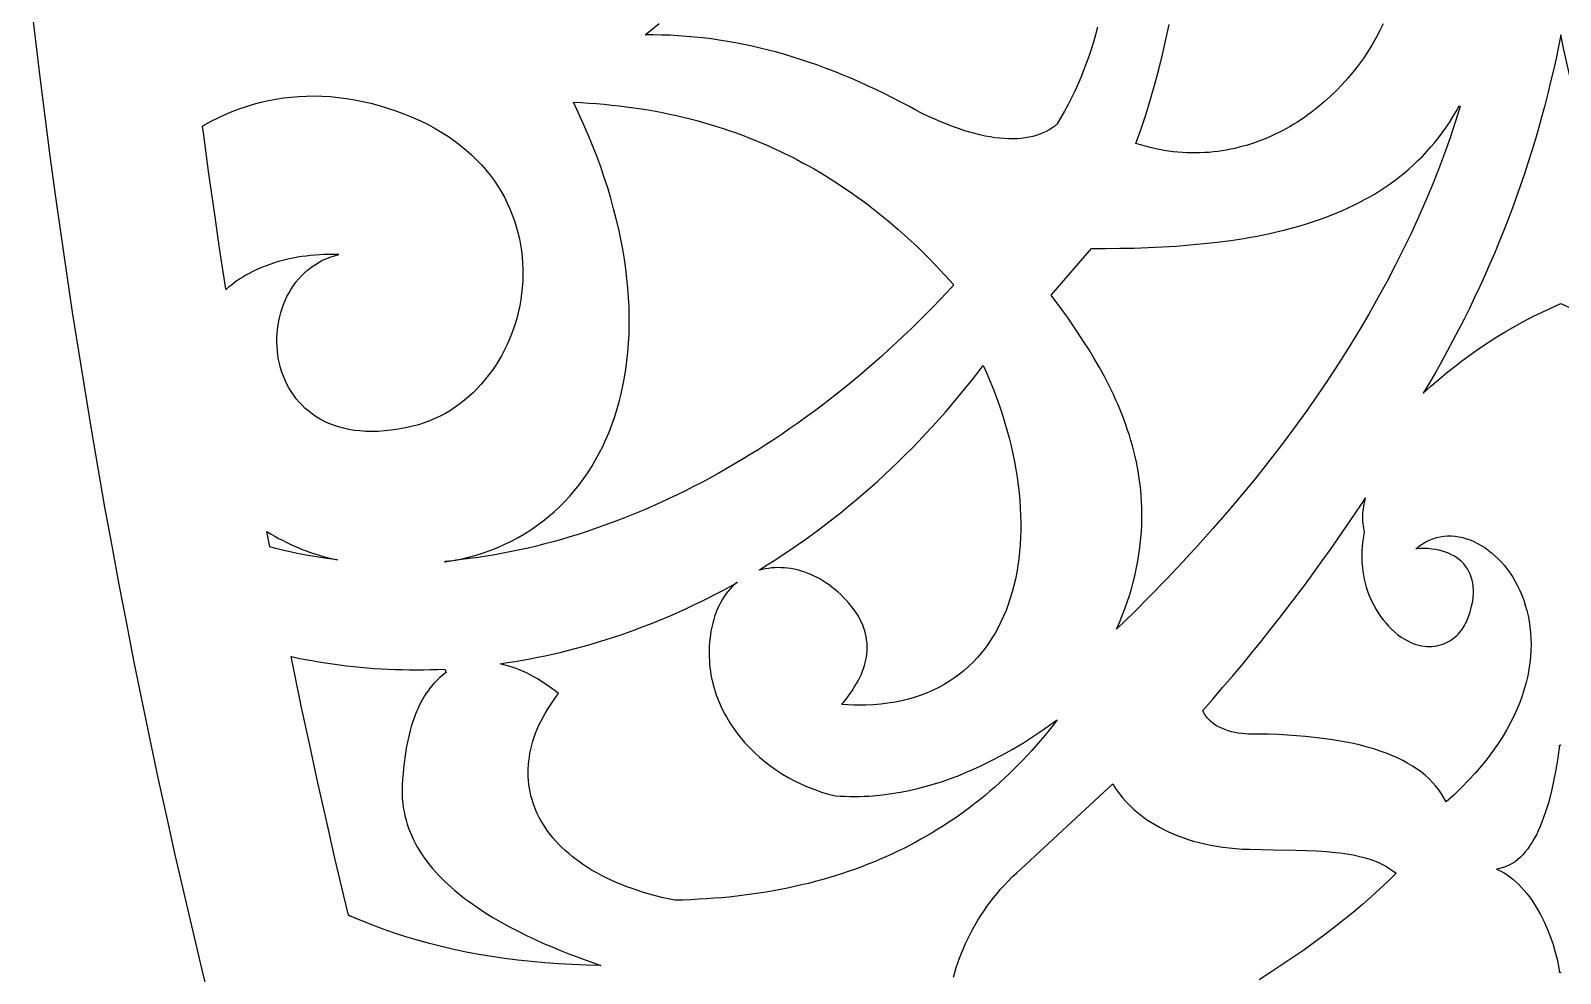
# Model space of a CAD drawing. Extents: x -204 to 204, y -600 to 600.
# Drawn here: x -197.1 to 0, y -242.7 to -121.2 of the extents above; entities that cross this region are included whole.
import ezdxf

# ---------------------------------------------------------------- set-up
doc = ezdxf.new("R2010")
doc.units = 0
doc.header["$MEASUREMENT"] = 0
doc.layers.add('LAYER_1', color=18, linetype='CONTINUOUS')

msp = doc.modelspace()

# ---------------------------------------------------------------- linework, layer by layer
at = {"layer": 'LAYER_1'}
for points in [[(-197.12, -117.09), (-196.53, -122.16), (-195.92, -127.21), (-195.29, -132.27), (-194.63, -137.32), (-193.95, -142.37), (-193.24, -147.41), (-192.5, -152.45), (-191.75, -157.48), (-190.96, -162.51), (-190.15, -167.53), (-189.32, -172.55), (-188.46, -177.57), (-187.58, -182.57), (-186.67, -187.58), (-185.74, -192.57), (-184.78, -197.56), (-183.8, -202.55), (-182.79, -207.53), (-181.76, -212.5), (-180.71, -217.47), (-179.62, -222.43), (-178.52, -227.38), (-177.39, -232.33), (-176.23, -237.27), (-175.05, -242.2), (-173.84, -247.13)], [(-59.66, -120.76), (-59.91, -121.72), (-60.17, -122.67), (-60.45, -123.61), (-60.76, -124.53), (-61.09, -125.45), (-61.43, -126.35), (-61.79, -127.24), (-62.18, -128.13), (-62.58, -129), (-63, -129.86), (-63.43, -130.72), (-63.88, -131.56), (-64.35, -132.4), (-64.83, -133.22), (-65.16, -133.49), (-65.51, -133.74), (-65.88, -133.97), (-66.27, -134.19), (-66.67, -134.38), (-67.09, -134.54), (-67.53, -134.69), (-67.99, -134.82), (-68.46, -134.93), (-68.95, -135.01), (-69.46, -135.08), (-69.99, -135.12), (-70.53, -135.14), (-71.09, -135.13), (-71.66, -135.11), (-72.26, -135.06), (-72.86, -134.99), (-73.49, -134.89), (-74.13, -134.77), (-74.79, -134.63), (-75.46, -134.46), (-76.15, -134.27), (-76.85, -134.06), (-77.57, -133.82), (-78.31, -133.55), (-79.06, -133.26), (-79.83, -132.95), (-80.61, -132.61), (-81.41, -132.24), (-82.22, -131.85), (-83.05, -131.43), (-83.89, -130.98), (-84.97, -130.41), (-86.05, -129.85), (-87.13, -129.31), (-88.2, -128.79), (-89.28, -128.29), (-90.35, -127.8), (-91.42, -127.34), (-92.49, -126.89), (-93.55, -126.46), (-94.62, -126.06), (-95.68, -125.66), (-96.74, -125.29), (-97.8, -124.94), (-98.87, -124.6), (-99.92, -124.29), (-100.98, -123.99), (-102.04, -123.71), (-103.1, -123.45), (-104.16, -123.21), (-105.21, -122.98), (-106.27, -122.78), (-107.33, -122.59), (-108.38, -122.42), (-109.44, -122.27), (-110.5, -122.14), (-111.56, -122.03), (-112.61, -121.93), (-113.67, -121.86), (-114.73, -121.8), (-115.79, -121.76), (-116.86, -121.74), (-117.92, -121.74), (-116.12, -120.27)], [(-22.85, -120.33), (-23.3, -121.25), (-23.78, -122.16), (-24.29, -123.06), (-24.84, -123.95), (-25.43, -124.82), (-26.05, -125.67), (-26.7, -126.51), (-27.38, -127.33), (-28.1, -128.13), (-28.84, -128.9), (-29.62, -129.65), (-30.42, -130.38), (-31.25, -131.07), (-32.1, -131.74), (-32.54, -132.06), (-32.99, -132.37), (-33.44, -132.68), (-33.89, -132.97), (-34.35, -133.26), (-34.82, -133.54), (-35.3, -133.81), (-35.78, -134.06), (-36.26, -134.31), (-36.75, -134.55), (-37.25, -134.78), (-37.75, -135), (-38.26, -135.21), (-38.77, -135.41), (-39.28, -135.6), (-39.81, -135.77), (-40.33, -135.94), (-40.86, -136.09), (-41.4, -136.23), (-41.94, -136.36), (-42.48, -136.48), (-43.03, -136.59), (-43.58, -136.68), (-44.14, -136.76), (-44.7, -136.82), (-45.26, -136.88), (-45.83, -136.91), (-46.4, -136.94), (-46.97, -136.95), (-47.55, -136.95), (-48.13, -136.93), (-48.71, -136.9), (-49.3, -136.85), (-49.89, -136.79), (-50.48, -136.72), (-51.08, -136.62), (-51.68, -136.52), (-52.28, -136.39), (-52.88, -136.25), (-53.48, -136.1), (-54.09, -135.92), (-54.7, -135.73), (-54.03, -133.83), (-53.39, -131.93), (-52.8, -130.02), (-52.25, -128.11), (-51.73, -126.19), (-51.26, -124.27), (-50.82, -122.34), (-50.42, -120.41)], [(0.1, -213.31), (0, -213.25), (-0.1, -213.31), (-0.1, -213.25), (-0.33, -214.86), (-0.59, -216.41), (-0.88, -217.9), (-1.2, -219.33), (-1.55, -220.69), (-1.95, -221.96), (-2.16, -222.57), (-2.38, -223.16), (-2.61, -223.72), (-2.85, -224.27), (-3.1, -224.78), (-3.36, -225.28), (-3.63, -225.75), (-3.92, -226.19), (-4.21, -226.61), (-4.52, -226.99), (-4.83, -227.36), (-5.16, -227.69), (-5.5, -227.99), (-5.85, -228.26), (-6.22, -228.5), (-6.59, -228.71), (-6.98, -228.89), (-7.38, -229.03), (-7.8, -229.14), (-8.22, -229.21), (-7.78, -229.42), (-7.34, -229.66), (-6.92, -229.93), (-6.51, -230.22), (-6.11, -230.53), (-5.73, -230.86), (-5.36, -231.21), (-5, -231.59), (-4.65, -231.97), (-4.32, -232.38), (-4, -232.8), (-3.69, -233.23), (-3.11, -234.12), (-2.58, -235.06), (-2.1, -236.02), (-1.67, -236.99), (-1.28, -237.97), (-0.95, -238.94), (-0.67, -239.9), (-0.43, -240.82), (-0.24, -241.71), (-0.1, -242.55), (-0.1, -242.5), (0, -242.55), (0.1, -242.5)], [(-78.19, -243.14), (-78.03, -242.52), (-77.84, -241.9), (-77.64, -241.29), (-77.42, -240.67), (-77.18, -240.05), (-76.93, -239.44), (-76.66, -238.82), (-76.37, -238.21), (-76.07, -237.61), (-75.75, -237), (-75.41, -236.4), (-75.06, -235.8), (-74.69, -235.21), (-74.3, -234.63), (-73.9, -234.05), (-73.48, -233.48), (-73.05, -232.92), (-72.59, -232.36), (-72.13, -231.82), (-71.64, -231.28), (-71.14, -230.75), (-70.62, -230.23), (-70.09, -229.73), (-57.68, -218.23), (-57.46, -218.6), (-57.22, -218.97), (-56.96, -219.34), (-56.67, -219.71), (-56.37, -220.08), (-56.05, -220.45), (-55.7, -220.81), (-55.33, -221.17), (-54.95, -221.53), (-54.54, -221.88), (-54.11, -222.22), (-53.66, -222.56), (-53.19, -222.89), (-52.69, -223.21), (-52.18, -223.52), (-51.64, -223.83), (-51.08, -224.12), (-50.5, -224.4), (-49.9, -224.67), (-49.28, -224.92), (-48.63, -225.16), (-47.96, -225.39), (-47.27, -225.6), (-46.56, -225.79), (-45.83, -225.97), (-45.07, -226.13), (-44.29, -226.27), (-43.49, -226.39), (-42.66, -226.49), (-41.82, -226.57), (-40.95, -226.63), (-40.05, -226.66), (-36.96, -226.72), (-34.08, -226.78), (-32.72, -226.82), (-31.41, -226.87), (-30.16, -226.95), (-28.96, -227.06), (-28.37, -227.12), (-27.81, -227.2), (-27.25, -227.29), (-26.71, -227.38), (-26.18, -227.49), (-25.66, -227.62), (-25.16, -227.75), (-24.67, -227.9), (-24.19, -228.07), (-23.72, -228.25), (-23.27, -228.45), (-22.83, -228.67), (-22.4, -228.9), (-21.98, -229.16), (-21.58, -229.43), (-21.18, -229.73), (-22.21, -230.75), (-23.27, -231.77), (-24.37, -232.78), (-25.51, -233.78), (-26.68, -234.78), (-27.89, -235.76), (-29.14, -236.74), (-30.42, -237.72), (-31.73, -238.68), (-33.08, -239.65), (-34.46, -240.61), (-35.88, -241.56), (-37.32, -242.51), (-38.8, -243.46)]]:
    msp.add_lwpolyline(points, dxfattribs=at)
msp.add_lwpolyline([(0.06, -156.35, -0.086154), (17.79, -167.91, -0.087987), (0.06, -121.72, -0.087987), (-17.67, -167.91, -0.086154)], format="xyb", close=True, dxfattribs=at)
for points in [[(-159.53, -129.64), (-158.5, -129.7), (-157.47, -129.79), (-156.43, -129.93), (-155.38, -130.1), (-154.32, -130.31), (-153.26, -130.56), (-152.19, -130.84), (-151.12, -131.17), (-150.04, -131.53), (-148.96, -131.94), (-147.87, -132.38), (-146.87, -132.83), (-145.91, -133.3), (-145, -133.79), (-144.12, -134.31), (-143.28, -134.85), (-142.48, -135.4), (-141.71, -135.98), (-140.99, -136.58), (-140.3, -137.2), (-139.65, -137.83), (-139.03, -138.48), (-138.45, -139.15), (-137.9, -139.83), (-137.39, -140.52), (-136.92, -141.23), (-136.48, -141.94), (-136.07, -142.67), (-135.7, -143.41), (-135.36, -144.16), (-135.05, -144.91), (-134.78, -145.68), (-134.53, -146.44), (-134.32, -147.22), (-134.14, -148), (-133.99, -148.78), (-133.87, -149.56), (-133.78, -150.35), (-133.72, -151.14), (-133.69, -151.92), (-133.69, -152.71), (-133.71, -153.49), (-133.77, -154.27), (-133.85, -155.05), (-133.96, -155.82), (-134.09, -156.59), (-134.25, -157.35), (-134.44, -158.1), (-134.65, -158.84), (-134.89, -159.57), (-135.15, -160.3), (-135.44, -161.01), (-135.75, -161.71), (-136.09, -162.4), (-136.45, -163.07), (-136.83, -163.73), (-137.23, -164.37), (-137.66, -164.99), (-138.1, -165.6), (-138.57, -166.19), (-139.06, -166.76), (-139.57, -167.31), (-140.1, -167.84), (-140.65, -168.34), (-141.22, -168.82), (-141.8, -169.28), (-142.41, -169.71), (-143.03, -170.12), (-143.67, -170.5), (-144.33, -170.85), (-145.01, -171.17), (-145.7, -171.47), (-146.41, -171.73), (-147.13, -171.96), (-147.87, -172.16), (-148.82, -172.37), (-149.74, -172.55), (-150.64, -172.68), (-151.5, -172.77), (-152.34, -172.83), (-153.15, -172.85), (-153.94, -172.83), (-154.7, -172.77), (-155.43, -172.69), (-156.13, -172.57), (-156.81, -172.42), (-157.46, -172.24), (-158.08, -172.03), (-158.68, -171.8), (-159.25, -171.53), (-159.8, -171.24), (-160.32, -170.93), (-160.81, -170.6), (-161.27, -170.24), (-161.72, -169.86), (-162.13, -169.46), (-162.52, -169.04), (-162.88, -168.61), (-163.22, -168.16), (-163.54, -167.69), (-163.83, -167.21), (-164.09, -166.72), (-164.33, -166.22), (-164.54, -165.7), (-164.73, -165.18), (-164.9, -164.64), (-165.04, -164.1), (-165.16, -163.56), (-165.25, -163.01), (-165.32, -162.46), (-165.36, -161.9), (-165.38, -161.34), (-165.38, -160.79), (-165.35, -160.23), (-165.3, -159.68), (-165.23, -159.12), (-165.14, -158.58), (-165.02, -158.04), (-164.87, -157.5), (-164.71, -156.98), (-164.52, -156.46), (-164.31, -155.96), (-164.08, -155.46), (-163.82, -154.98), (-163.55, -154.51), (-163.25, -154.05), (-162.93, -153.62), (-162.58, -153.2), (-162.22, -152.79), (-161.83, -152.41), (-161.42, -152.05), (-160.99, -151.71), (-160.54, -151.39), (-160.07, -151.1), (-159.58, -150.83), (-159.06, -150.59), (-158.53, -150.37), (-157.97, -150.19), (-157.4, -150.03), (-158.03, -150.02), (-158.66, -150.03), (-159.27, -150.04), (-159.87, -150.07), (-160.47, -150.11), (-161.05, -150.16), (-161.62, -150.23), (-162.18, -150.3), (-162.74, -150.39), (-163.28, -150.49), (-163.81, -150.6), (-164.33, -150.72), (-164.84, -150.85), (-165.34, -150.99), (-165.83, -151.14), (-166.3, -151.31), (-166.77, -151.48), (-167.23, -151.66), (-167.68, -151.85), (-168.12, -152.05), (-168.55, -152.26), (-168.96, -152.48), (-169.37, -152.71), (-169.77, -152.94), (-170.15, -153.19), (-170.53, -153.44), (-170.9, -153.7), (-171.25, -153.97), (-171.6, -154.25), (-171.93, -154.53), (-171.96, -154.56), (-171.98, -154.45), (-172.72, -149.52), (-173.44, -144.58), (-174.13, -139.63), (-174.81, -134.68), (-174.96, -133.49), (-174.7, -133.34), (-173.83, -132.86), (-172.95, -132.42), (-172.06, -132.01), (-171.15, -131.63), (-170.24, -131.28), (-169.31, -130.96), (-168.38, -130.68), (-167.43, -130.42), (-166.47, -130.21), (-165.51, -130.02), (-164.53, -129.87), (-163.55, -129.75), (-162.55, -129.67), (-161.55, -129.62), (-160.54, -129.61)], [(-126.17, -130.47), (-125.18, -130.53), (-124.19, -130.6), (-123.22, -130.68), (-122.25, -130.78), (-121.29, -130.89), (-120.34, -131), (-119.39, -131.13), (-118.46, -131.27), (-117.53, -131.42), (-116.61, -131.59), (-115.7, -131.76), (-114.8, -131.95), (-113.91, -132.14), (-113.02, -132.35), (-112.15, -132.56), (-111.28, -132.79), (-110.41, -133.03), (-109.56, -133.28), (-108.71, -133.54), (-107.87, -133.81), (-107.04, -134.09), (-106.22, -134.38), (-105.4, -134.68), (-104.59, -134.99), (-103.79, -135.3), (-103, -135.63), (-102.21, -135.97), (-101.43, -136.32), (-100.66, -136.68), (-99.89, -137.05), (-99.13, -137.42), (-98.38, -137.81), (-97.64, -138.21), (-96.9, -138.61), (-96.17, -139.02), (-95.44, -139.45), (-94.72, -139.88), (-94.01, -140.32), (-93.31, -140.77), (-92.61, -141.23), (-91.92, -141.69), (-91.23, -142.17), (-90.55, -142.65), (-89.88, -143.14), (-89.21, -143.64), (-87.89, -144.66), (-86.6, -145.72), (-85.33, -146.81), (-84.08, -147.92), (-82.86, -149.07), (-81.65, -150.25), (-80.47, -151.46), (-79.31, -152.69), (-78.17, -153.95), (-79.07, -154.92), (-79.97, -155.88), (-80.88, -156.83), (-81.8, -157.76), (-82.73, -158.68), (-83.66, -159.6), (-84.59, -160.49), (-85.53, -161.38), (-86.48, -162.25), (-87.43, -163.12), (-88.39, -163.97), (-89.36, -164.8), (-90.33, -165.63), (-91.3, -166.44), (-92.28, -167.24), (-93.27, -168.02), (-94.26, -168.8), (-95.25, -169.56), (-96.25, -170.31), (-97.25, -171.04), (-98.26, -171.76), (-99.27, -172.47), (-100.29, -173.17), (-101.31, -173.85), (-102.33, -174.52), (-103.36, -175.18), (-104.39, -175.82), (-105.42, -176.45), (-106.46, -177.06), (-107.5, -177.66), (-108.54, -178.25), (-109.58, -178.83), (-110.63, -179.39), (-111.68, -179.93), (-112.74, -180.47), (-113.79, -180.98), (-114.85, -181.49), (-115.91, -181.98), (-116.97, -182.46), (-118.03, -182.92), (-119.1, -183.37), (-120.16, -183.8), (-121.23, -184.22), (-122.3, -184.62), (-123.37, -185.01), (-124.44, -185.39), (-125.51, -185.75), (-126.58, -186.09), (-127.65, -186.42), (-128.73, -186.74), (-129.8, -187.04), (-130.87, -187.33), (-131.95, -187.6), (-133.02, -187.85), (-134.09, -188.09), (-135.17, -188.32), (-136.24, -188.53), (-137.31, -188.72), (-138.38, -188.9), (-139.45, -189.07), (-140.52, -189.21), (-141.59, -189.35), (-142.33, -189.43), (-141.69, -189.29), (-140.69, -189.05), (-139.71, -188.78), (-138.75, -188.47), (-137.82, -188.13), (-136.9, -187.77), (-136.01, -187.37), (-135.14, -186.95), (-134.28, -186.49), (-133.46, -186.01), (-132.65, -185.5), (-131.87, -184.96), (-131.11, -184.4), (-130.37, -183.8), (-129.65, -183.19), (-128.96, -182.54), (-128.3, -181.87), (-127.65, -181.18), (-127.03, -180.46), (-126.44, -179.71), (-125.87, -178.94), (-125.32, -178.15), (-124.8, -177.34), (-124.31, -176.5), (-123.84, -175.64), (-123.39, -174.76), (-122.98, -173.85), (-122.58, -172.93), (-122.22, -171.98), (-121.88, -171.02), (-121.57, -170.03), (-121.28, -169.02), (-121.03, -168), (-120.8, -166.96), (-120.6, -165.9), (-120.42, -164.82), (-120.28, -163.72), (-120.16, -162.61), (-120.07, -161.48), (-120.01, -160.33), (-119.98, -159.17), (-119.98, -157.99), (-120.01, -156.8), (-120.07, -155.59), (-120.16, -154.37), (-120.28, -153.13), (-120.43, -151.89), (-120.61, -150.62), (-120.82, -149.35), (-121.07, -148.06), (-121.34, -146.77), (-121.65, -145.46), (-121.99, -144.14), (-122.36, -142.8), (-122.76, -141.46), (-123.2, -140.11), (-123.66, -138.75), (-124.16, -137.38), (-124.7, -136.01), (-125.27, -134.62), (-125.87, -133.23), (-126.51, -131.83), (-127.18, -130.42)], [(-12.9, -130.96), (-13.54, -132.98), (-14.22, -135.01), (-14.95, -137.04), (-15.72, -139.08), (-16.54, -141.13), (-17.39, -143.18), (-18.3, -145.24), (-19.25, -147.31), (-20.24, -149.38), (-21.28, -151.46), (-22.37, -153.54), (-23.51, -155.63), (-24.69, -157.72), (-25.93, -159.82), (-27.21, -161.93), (-28.55, -164.04), (-29.93, -166.15), (-31.37, -168.27), (-32.85, -170.39), (-34.39, -172.51), (-35.99, -174.65), (-37.64, -176.78), (-39.34, -178.92), (-41.09, -181.06), (-42.9, -183.21), (-44.77, -185.35), (-46.7, -187.51), (-48.68, -189.66), (-50.71, -191.82), (-52.81, -193.98), (-54.97, -196.15), (-57.18, -198.31), (-56.8, -197.43), (-56.45, -196.55), (-56.12, -195.67), (-55.82, -194.81), (-55.54, -193.95), (-55.28, -193.1), (-55.05, -192.25), (-54.84, -191.42), (-54.66, -190.58), (-54.49, -189.76), (-54.35, -188.94), (-54.23, -188.13), (-54.13, -187.33), (-54.05, -186.53), (-53.99, -185.74), (-53.95, -184.95), (-53.92, -184.18), (-53.92, -183.41), (-53.93, -182.64), (-53.97, -181.89), (-54.02, -181.14), (-54.08, -180.39), (-54.16, -179.66), (-54.26, -178.93), (-54.37, -178.2), (-54.5, -177.49), (-54.64, -176.78), (-54.79, -176.07), (-54.96, -175.38), (-55.14, -174.69), (-55.34, -174.01), (-55.54, -173.33), (-55.76, -172.66), (-55.98, -172), (-56.22, -171.34), (-56.47, -170.7), (-56.73, -170.05), (-57, -169.42), (-57.27, -168.79), (-57.55, -168.17), (-58.14, -166.94), (-58.76, -165.75), (-59.4, -164.58), (-60.06, -163.44), (-60.74, -162.32), (-61.43, -161.23), (-62.12, -160.17), (-62.83, -159.13), (-63.53, -158.12), (-64.23, -157.14), (-65.61, -155.26), (-60.41, -149.27), (-58.58, -149.27), (-56.75, -149.24), (-54.93, -149.2), (-53.11, -149.14), (-51.3, -149.06), (-49.51, -148.95), (-47.73, -148.81), (-45.96, -148.64), (-44.21, -148.45), (-42.48, -148.22), (-40.77, -147.96), (-39.93, -147.81), (-39.08, -147.66), (-38.25, -147.49), (-37.42, -147.32), (-36.6, -147.13), (-35.79, -146.94), (-34.98, -146.73), (-34.18, -146.52), (-33.39, -146.29), (-32.6, -146.05), (-31.82, -145.8), (-31.06, -145.53), (-30.3, -145.26), (-29.54, -144.97), (-28.8, -144.67), (-28.07, -144.36), (-27.35, -144.03), (-26.63, -143.69), (-25.93, -143.34), (-25.24, -142.97), (-24.55, -142.59), (-23.88, -142.2), (-23.22, -141.79), (-22.57, -141.36), (-21.93, -140.92), (-21.3, -140.46), (-20.69, -139.99), (-20.08, -139.51), (-19.49, -139), (-18.91, -138.48), (-18.35, -137.94), (-17.79, -137.39), (-17.26, -136.82), (-16.73, -136.23), (-16.22, -135.63), (-15.72, -135), (-15.24, -134.36), (-14.77, -133.7), (-14.31, -133.02), (-13.87, -132.32), (-13.45, -131.61), (-13.04, -130.87)], [(-73.9, -165.36), (-73.46, -166.4), (-73.04, -167.44), (-72.65, -168.48), (-72.28, -169.53), (-71.94, -170.57), (-71.61, -171.6), (-71.31, -172.64), (-71.04, -173.67), (-70.78, -174.7), (-70.55, -175.72), (-70.34, -176.74), (-70.16, -177.75), (-70, -178.75), (-69.86, -179.75), (-69.75, -180.74), (-69.66, -181.73), (-69.59, -182.7), (-69.55, -183.67), (-69.53, -184.62), (-69.53, -185.57), (-69.56, -186.5), (-69.61, -187.43), (-69.68, -188.34), (-69.78, -189.24), (-69.91, -190.12), (-70.05, -190.99), (-70.22, -191.85), (-70.42, -192.69), (-70.63, -193.51), (-70.88, -194.32), (-71.14, -195.11), (-71.43, -195.89), (-71.75, -196.65), (-72.09, -197.38), (-72.45, -198.1), (-72.84, -198.8), (-73.25, -199.48), (-73.68, -200.14), (-74.14, -200.77), (-74.63, -201.39), (-75.14, -201.98), (-75.67, -202.54), (-76.23, -203.09), (-76.81, -203.61), (-77.42, -204.1), (-78.05, -204.57), (-78.71, -205.01), (-79.39, -205.42), (-80.09, -205.81), (-80.82, -206.17), (-81.58, -206.5), (-82.36, -206.8), (-83.16, -207.07), (-84, -207.32), (-84.85, -207.53), (-85.73, -207.7), (-86.64, -207.85), (-87.57, -207.96), (-88.52, -208.04), (-89.5, -208.09), (-91.03, -208.09), (-92.6, -208.02), (-92.03, -207.31), (-91.5, -206.6), (-91.26, -206.24), (-91.03, -205.88), (-90.81, -205.53), (-90.6, -205.17), (-90.41, -204.81), (-90.23, -204.45), (-90.07, -204.09), (-89.92, -203.72), (-89.79, -203.36), (-89.67, -203), (-89.57, -202.63), (-89.48, -202.27), (-89.42, -201.9), (-89.36, -201.53), (-89.33, -201.16), (-89.32, -200.79), (-89.32, -200.42), (-89.34, -200.05), (-89.39, -199.67), (-89.45, -199.3), (-89.53, -198.92), (-89.63, -198.54), (-89.75, -198.16), (-89.9, -197.78), (-90.06, -197.4), (-90.25, -197.02), (-90.46, -196.63), (-90.7, -196.25), (-91.01, -195.81), (-91.34, -195.38), (-91.67, -194.97), (-92.02, -194.58), (-92.37, -194.21), (-92.73, -193.85), (-93.1, -193.51), (-93.48, -193.19), (-93.86, -192.88), (-94.24, -192.6), (-94.64, -192.33), (-95.03, -192.07), (-95.43, -191.84), (-95.84, -191.62), (-96.25, -191.42), (-96.66, -191.24), (-97.07, -191.07), (-97.49, -190.93), (-97.9, -190.8), (-98.32, -190.68), (-98.74, -190.59), (-99.15, -190.51), (-99.57, -190.45), (-99.98, -190.41), (-100.4, -190.39), (-100.81, -190.38), (-101.21, -190.39), (-101.62, -190.42), (-102.02, -190.47), (-102.41, -190.54), (-102.8, -190.62), (-103.19, -190.72), (-103.21, -190.64), (-102.22, -190.03), (-101.24, -189.41), (-100.26, -188.78), (-99.29, -188.13), (-98.32, -187.46), (-97.35, -186.79), (-96.39, -186.1), (-95.44, -185.39), (-94.49, -184.67), (-93.54, -183.94), (-92.6, -183.19), (-91.67, -182.43), (-90.74, -181.66), (-89.82, -180.87), (-88.9, -180.07), (-87.99, -179.26), (-87.09, -178.43), (-86.19, -177.58), (-85.3, -176.72), (-84.41, -175.85), (-83.53, -174.97), (-82.66, -174.07), (-81.8, -173.16), (-80.94, -172.23), (-80.09, -171.29), (-79.25, -170.34), (-78.41, -169.37), (-77.59, -168.38), (-76.77, -167.39), (-75.96, -166.38), (-75.15, -165.35), (-74.36, -164.32)], [(-25.14, -181.4), (-25.21, -181.67), (-25.28, -181.95), (-25.34, -182.22), (-25.39, -182.5), (-25.43, -182.77), (-25.46, -183.05), (-25.48, -183.33), (-25.5, -183.61), (-25.5, -183.89), (-25.5, -184.17), (-25.48, -184.45), (-25.46, -184.73), (-25.43, -185.01), (-25.39, -185.29), (-25.34, -185.57), (-25.28, -185.85), (-25.33, -186.11), (-25.42, -186.63), (-25.49, -187.16), (-25.55, -187.68), (-25.58, -188.21), (-25.59, -188.74), (-25.59, -189.27), (-25.57, -189.79), (-25.52, -190.32), (-25.46, -190.84), (-25.38, -191.36), (-25.28, -191.87), (-25.16, -192.38), (-25.02, -192.89), (-24.86, -193.39), (-24.67, -193.88), (-24.47, -194.37), (-24.25, -194.84), (-24.01, -195.31), (-23.75, -195.77), (-23.47, -196.22), (-23.17, -196.66), (-22.85, -197.09), (-22.5, -197.51), (-22.14, -197.91), (-21.76, -198.3), (-21.35, -198.68), (-20.93, -199.04), (-20.53, -199.32), (-20.14, -199.56), (-19.75, -199.78), (-19.37, -199.97), (-18.99, -200.13), (-18.62, -200.26), (-18.26, -200.36), (-17.9, -200.44), (-17.55, -200.5), (-17.21, -200.53), (-16.88, -200.54), (-16.55, -200.53), (-16.23, -200.5), (-15.92, -200.45), (-15.62, -200.38), (-15.32, -200.3), (-15.04, -200.19), (-14.77, -200.08), (-14.5, -199.95), (-14.25, -199.8), (-14.01, -199.64), (-13.77, -199.47), (-13.55, -199.29), (-13.34, -199.1), (-13.14, -198.91), (-12.96, -198.7), (-12.78, -198.49), (-12.62, -198.27), (-12.47, -198.05), (-12.34, -197.82), (-12.21, -197.59), (-12.11, -197.36), (-11.88, -196.8), (-11.68, -196.25), (-11.53, -195.71), (-11.4, -195.19), (-11.3, -194.68), (-11.24, -194.19), (-11.21, -193.71), (-11.21, -193.25), (-11.23, -192.81), (-11.29, -192.39), (-11.38, -191.98), (-11.49, -191.59), (-11.63, -191.21), (-11.8, -190.86), (-11.99, -190.52), (-12.21, -190.2), (-12.45, -189.9), (-12.72, -189.62), (-13.01, -189.36), (-13.33, -189.13), (-13.66, -188.91), (-14.02, -188.71), (-14.4, -188.53), (-14.8, -188.38), (-15.21, -188.24), (-15.65, -188.13), (-16.11, -188.04), (-16.58, -187.98), (-17.07, -187.93), (-17.58, -187.91), (-18.1, -187.92), (-18.64, -187.95), (-18.22, -187.61), (-17.79, -187.31), (-17.34, -187.05), (-16.89, -186.83), (-16.43, -186.65), (-15.96, -186.51), (-15.49, -186.4), (-15.01, -186.33), (-14.53, -186.3), (-14.05, -186.3), (-13.56, -186.34), (-13.07, -186.41), (-12.59, -186.51), (-12.1, -186.65), (-11.62, -186.81), (-11.15, -187.01), (-10.68, -187.25), (-10.21, -187.51), (-9.75, -187.8), (-9.3, -188.11), (-8.86, -188.46), (-8.43, -188.84), (-8.01, -189.24), (-7.61, -189.66), (-7.22, -190.12), (-6.84, -190.59), (-6.48, -191.09), (-6.14, -191.62), (-5.82, -192.17), (-5.51, -192.74), (-5.23, -193.33), (-4.97, -193.94), (-4.73, -194.57), (-4.52, -195.22), (-4.33, -195.89), (-4.16, -196.58), (-4.03, -197.29), (-3.92, -198.01), (-3.84, -198.75), (-3.79, -199.5), (-3.78, -200.27), (-3.79, -201.06), (-3.84, -201.85), (-3.93, -202.66), (-4.05, -203.48), (-4.21, -204.32), (-4.41, -205.16), (-4.65, -206.02), (-4.93, -206.88), (-5.24, -207.76), (-5.61, -208.64), (-6.01, -209.53), (-6.46, -210.42), (-6.96, -211.33), (-7.51, -212.24), (-8.1, -213.15), (-8.74, -214.07), (-9.44, -214.99), (-10.18, -215.91), (-10.98, -216.84), (-11.83, -217.77), (-12.74, -218.7), (-13.7, -219.63), (-14.72, -220.56), (-15, -220.02), (-15.32, -219.5), (-15.67, -219), (-16.05, -218.51), (-16.47, -218.04), (-16.92, -217.59), (-17.4, -217.16), (-17.91, -216.74), (-18.46, -216.34), (-19.04, -215.95), (-19.66, -215.59), (-20.3, -215.24), (-20.98, -214.9), (-21.7, -214.59), (-22.44, -214.29), (-23.22, -214.01), (-24.04, -213.74), (-24.88, -213.49), (-25.76, -213.26), (-26.67, -213.05), (-27.62, -212.85), (-28.6, -212.67), (-29.61, -212.51), (-30.66, -212.37), (-31.73, -212.24), (-32.84, -212.13), (-33.99, -212.03), (-35.17, -211.95), (-36.38, -211.89), (-37.62, -211.85), (-38.9, -211.82), (-40.2, -211.82), (-40.63, -211.8), (-41.06, -211.76), (-41.5, -211.7), (-41.94, -211.62), (-42.37, -211.51), (-42.81, -211.39), (-43.23, -211.24), (-43.64, -211.07), (-44.04, -210.88), (-44.42, -210.66), (-44.77, -210.41), (-45.1, -210.14), (-45.26, -210), (-45.4, -209.85), (-45.54, -209.69), (-45.67, -209.52), (-45.79, -209.35), (-45.9, -209.17), (-46, -208.99), (-46.09, -208.79), (-44.79, -207.32), (-43.52, -205.84), (-42.26, -204.36), (-41.02, -202.88), (-39.8, -201.4), (-38.6, -199.92), (-37.42, -198.43), (-36.25, -196.95), (-35.1, -195.47), (-33.97, -193.98), (-32.86, -192.49), (-31.76, -191), (-30.68, -189.51), (-29.62, -188.03), (-28.58, -186.53), (-27.56, -185.04), (-26.55, -183.55), (-25.56, -182.06)], [(-166.55, -185.79), (-166.1, -186.07), (-165.63, -186.34), (-165.16, -186.61), (-164.68, -186.86), (-164.19, -187.11), (-163.69, -187.35), (-163.18, -187.58), (-162.66, -187.8), (-162.13, -188.02), (-161.59, -188.22), (-161.05, -188.41), (-160.49, -188.6), (-159.93, -188.77), (-159.36, -188.94), (-158.77, -189.1), (-158.18, -189.24), (-157.58, -189.38), (-157.58, -189.38), (-158.93, -189.21), (-160.28, -189), (-161.61, -188.77), (-162.94, -188.51), (-164.27, -188.22), (-165.58, -187.9), (-166.3, -187.71), (-166.68, -185.71)], [(-142.71, -189.51), (-143.75, -189.68), (-143.72, -189.56), (-142.65, -189.46), (-142.33, -189.43)], [(-106.37, -192.5), (-106.67, -192.78), (-106.95, -193.07), (-107.22, -193.39), (-107.49, -193.72), (-107.74, -194.08), (-107.97, -194.45), (-108.2, -194.83), (-108.41, -195.24), (-108.6, -195.66), (-108.78, -196.1), (-108.95, -196.56), (-109.1, -197.04), (-109.23, -197.53), (-109.35, -198.04), (-109.45, -198.58), (-109.53, -199.06), (-109.59, -199.54), (-109.63, -200.01), (-109.67, -200.49), (-109.69, -200.96), (-109.69, -201.43), (-109.68, -201.89), (-109.66, -202.35), (-109.63, -202.81), (-109.58, -203.27), (-109.52, -203.72), (-109.45, -204.17), (-109.37, -204.61), (-109.27, -205.05), (-109.16, -205.49), (-109.04, -205.92), (-108.91, -206.35), (-108.77, -206.77), (-108.62, -207.19), (-108.45, -207.61), (-108.28, -208.02), (-108.09, -208.42), (-107.89, -208.82), (-107.69, -209.22), (-107.47, -209.61), (-107.25, -210), (-107.01, -210.38), (-106.77, -210.75), (-106.51, -211.12), (-106.25, -211.49), (-105.98, -211.85), (-105.7, -212.2), (-105.12, -212.89), (-104.5, -213.55), (-103.86, -214.19), (-103.18, -214.8), (-102.48, -215.39), (-101.75, -215.94), (-101, -216.47), (-100.23, -216.97), (-99.43, -217.44), (-98.62, -217.87), (-97.79, -218.28), (-96.94, -218.65), (-96.08, -218.98), (-95.2, -219.29), (-94.31, -219.55), (-93.42, -219.78), (-92.79, -219.82), (-92.17, -219.84), (-91.56, -219.86), (-90.94, -219.86), (-90.34, -219.85), (-89.73, -219.83), (-89.13, -219.8), (-88.53, -219.76), (-87.35, -219.65), (-86.19, -219.49), (-85.04, -219.3), (-83.92, -219.08), (-82.81, -218.83), (-81.72, -218.55), (-80.66, -218.24), (-79.62, -217.91), (-78.6, -217.55), (-77.61, -217.18), (-76.64, -216.79), (-75.7, -216.38), (-74.78, -215.97), (-73.9, -215.54), (-73.04, -215.11), (-72.21, -214.68), (-71.41, -214.24), (-70.64, -213.8), (-69.9, -213.36), (-69.19, -212.93), (-67.89, -212.1), (-66.72, -211.31), (-65.7, -210.6), (-64.83, -209.97), (-65.36, -210.66), (-65.89, -211.33), (-66.43, -211.99), (-66.98, -212.64), (-67.53, -213.28), (-68.1, -213.92), (-68.67, -214.54), (-69.25, -215.16), (-69.83, -215.76), (-70.42, -216.35), (-71.02, -216.94), (-71.63, -217.51), (-72.24, -218.08), (-72.87, -218.64), (-73.5, -219.18), (-74.13, -219.72), (-74.78, -220.24), (-75.43, -220.76), (-76.09, -221.27), (-76.76, -221.76), (-77.44, -222.25), (-78.12, -222.72), (-78.81, -223.19), (-79.51, -223.64), (-80.22, -224.09), (-80.93, -224.53), (-81.65, -224.95), (-82.39, -225.37), (-83.12, -225.77), (-83.87, -226.16), (-84.62, -226.55), (-85.39, -226.92), (-86.16, -227.29), (-86.93, -227.64), (-87.72, -227.98), (-88.51, -228.31), (-89.32, -228.63), (-90.13, -228.95), (-90.94, -229.25), (-91.77, -229.54), (-92.61, -229.81), (-93.45, -230.08), (-94.3, -230.34), (-95.16, -230.59), (-96.03, -230.82), (-96.9, -231.05), (-97.79, -231.26), (-98.68, -231.47), (-99.58, -231.66), (-100.49, -231.84), (-101.41, -232.01), (-102.33, -232.17), (-103.27, -232.32), (-104.21, -232.46), (-105.16, -232.59), (-106.12, -232.7), (-107.09, -232.81), (-108.07, -232.9), (-109.05, -232.98), (-110.04, -233.05), (-111.05, -233.11), (-112.06, -233.16), (-113.08, -233.2), (-114.11, -233.22), (-114.95, -233.05), (-115.77, -232.86), (-116.58, -232.66), (-117.36, -232.44), (-118.13, -232.22), (-118.87, -231.98), (-119.6, -231.73), (-120.31, -231.48), (-121, -231.21), (-121.67, -230.93), (-122.32, -230.64), (-122.95, -230.34), (-123.57, -230.03), (-124.16, -229.71), (-124.74, -229.38), (-125.29, -229.04), (-125.83, -228.69), (-126.35, -228.34), (-126.84, -227.97), (-127.32, -227.6), (-127.78, -227.22), (-128.22, -226.83), (-128.65, -226.44), (-129.05, -226.04), (-129.43, -225.63), (-129.79, -225.21), (-130.14, -224.79), (-130.46, -224.36), (-130.77, -223.92), (-131.05, -223.48), (-131.32, -223.03), (-131.57, -222.58), (-131.79, -222.12), (-132, -221.66), (-132.19, -221.19), (-132.36, -220.72), (-132.51, -220.24), (-132.64, -219.76), (-132.75, -219.28), (-132.84, -218.79), (-132.91, -218.3), (-132.96, -217.81), (-132.99, -217.31), (-133, -216.81), (-133, -216.31), (-132.97, -215.8), (-132.92, -215.3), (-132.85, -214.79), (-132.77, -214.28), (-132.66, -213.77), (-132.54, -213.26), (-132.39, -212.74), (-132.22, -212.23), (-132.04, -211.72), (-131.83, -211.2), (-131.61, -210.69), (-131.36, -210.18), (-131.09, -209.66), (-130.81, -209.15), (-130.5, -208.64), (-130.18, -208.13), (-129.83, -207.62), (-129.47, -207.12), (-129.08, -206.61), (-129.52, -206.26), (-129.97, -205.93), (-130.42, -205.6), (-130.88, -205.29), (-131.34, -204.99), (-131.81, -204.71), (-132.28, -204.44), (-132.76, -204.19), (-133.24, -203.95), (-133.72, -203.73), (-134.2, -203.52), (-134.69, -203.33), (-135.18, -203.16), (-135.66, -203.01), (-136.15, -202.88), (-136.63, -202.77), (-135.67, -202.62), (-134.7, -202.47), (-133.73, -202.3), (-132.76, -202.12), (-131.79, -201.93), (-130.82, -201.73), (-129.85, -201.52), (-128.88, -201.29), (-127.92, -201.06), (-126.95, -200.81), (-125.98, -200.54), (-125.02, -200.27), (-124.05, -199.99), (-123.09, -199.69), (-122.13, -199.38), (-121.17, -199.06), (-120.21, -198.73), (-119.25, -198.38), (-118.3, -198.02), (-117.34, -197.65), (-116.39, -197.27), (-115.44, -196.88), (-114.49, -196.48), (-113.54, -196.06), (-112.6, -195.63), (-111.66, -195.19), (-110.72, -194.74), (-109.78, -194.28), (-108.85, -193.8), (-107.92, -193.31), (-106.99, -192.81), (-106.3, -192.43)], [(-106.06, -192.3), (-106.3, -192.43), (-106.07, -192.23)], [(-163.49, -201.84), (-162.62, -202.02), (-161.74, -202.2), (-160.86, -202.36), (-159.98, -202.52), (-159.1, -202.66), (-158.21, -202.79), (-157.32, -202.91), (-156.43, -203.03), (-155.53, -203.13), (-154.64, -203.22), (-153.74, -203.29), (-152.84, -203.36), (-151.94, -203.42), (-151.04, -203.46), (-150.13, -203.5), (-149.22, -203.52), (-148.32, -203.54), (-147.41, -203.54), (-146.5, -203.53), (-145.58, -203.51), (-144.67, -203.48), (-143.75, -203.44), (-143.57, -203.9), (-143.85, -204.1), (-144.12, -204.32), (-144.39, -204.54), (-144.66, -204.79), (-144.92, -205.04), (-145.18, -205.32), (-145.43, -205.6), (-145.67, -205.91), (-145.91, -206.23), (-146.14, -206.56), (-146.36, -206.91), (-146.58, -207.28), (-146.79, -207.67), (-146.99, -208.07), (-147.19, -208.48), (-147.38, -208.92), (-147.56, -209.37), (-147.73, -209.84), (-147.9, -210.33), (-148.06, -210.84), (-148.2, -211.36), (-148.34, -211.9), (-148.48, -212.46), (-148.6, -213.04), (-148.71, -213.64), (-148.81, -214.26), (-148.91, -214.9), (-148.99, -215.55), (-149.07, -216.23), (-149.13, -216.93), (-149.19, -217.64), (-149.23, -218.38), (-149.25, -218.97), (-149.24, -219.56), (-149.22, -220.13), (-149.16, -220.7), (-149.09, -221.26), (-149, -221.81), (-148.88, -222.36), (-148.74, -222.89), (-148.59, -223.42), (-148.41, -223.94), (-148.22, -224.45), (-148, -224.95), (-147.77, -225.45), (-147.52, -225.94), (-147.25, -226.42), (-146.97, -226.89), (-146.67, -227.36), (-146.35, -227.81), (-146.02, -228.26), (-145.68, -228.7), (-145.32, -229.14), (-144.95, -229.57), (-144.56, -229.99), (-144.16, -230.4), (-143.75, -230.8), (-143.33, -231.2), (-142.9, -231.59), (-142.45, -231.98), (-142, -232.36), (-141.53, -232.73), (-141.06, -233.09), (-140.58, -233.45), (-139.59, -234.14), (-138.58, -234.81), (-137.54, -235.45), (-136.48, -236.07), (-135.4, -236.66), (-134.31, -237.22), (-133.22, -237.76), (-132.12, -238.28), (-131.02, -238.78), (-129.92, -239.25), (-128.83, -239.7), (-127.75, -240.13), (-126.69, -240.53), (-125.65, -240.92), (-123.64, -241.63), (-125.48, -241.59), (-127.3, -241.52), (-129.1, -241.42), (-130.87, -241.29), (-132.62, -241.13), (-134.34, -240.95), (-136.04, -240.73), (-137.71, -240.48), (-139.36, -240.2), (-140.99, -239.9), (-142.59, -239.56), (-144.16, -239.2), (-145.72, -238.8), (-147.25, -238.38), (-148.75, -237.93), (-150.23, -237.45), (-151.69, -236.95), (-153.13, -236.41), (-154.54, -235.85), (-155.93, -235.26), (-156.17, -235.15), (-156.77, -232.66), (-157.9, -227.82), (-159.01, -222.97), (-160.09, -218.12), (-161.15, -213.26), (-162.19, -208.39), (-163.2, -203.52), (-163.54, -201.82)]]:
    msp.add_lwpolyline(points, close=True, dxfattribs=at)

doc.saveas('drawing.dxf')
